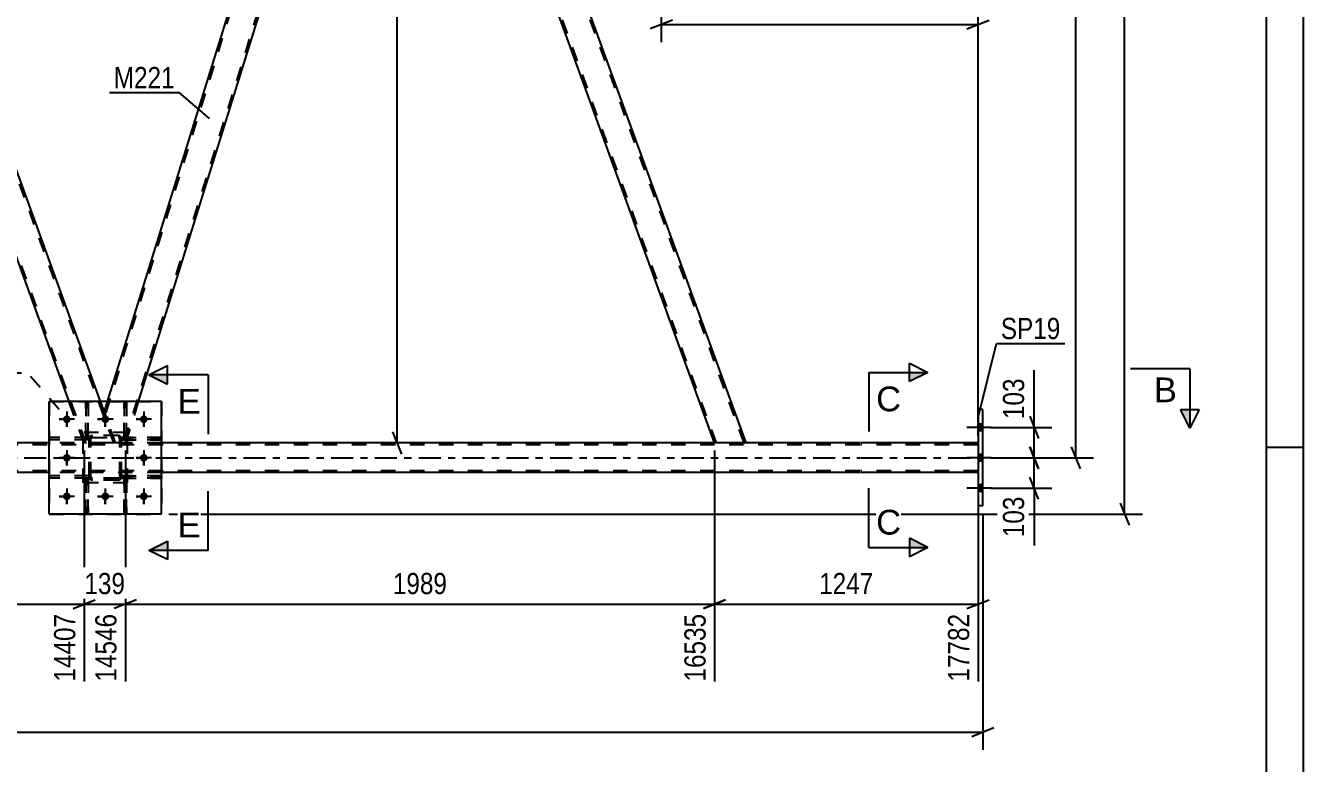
# Model space of a CAD drawing. Header units: millimetres. Extents: x 0 to 841, y 0 to 594.
# Drawn here: x 668.4 to 841, y 255.4 to 354.9 of the extents above; entities that cross this region are included whole.
import ezdxf

# ---------------------------------------------------------------- set-up
doc = ezdxf.new("R2010")
doc.units = ezdxf.units.MM
doc.linetypes.add('DXK_LINE_DOT2', pattern=[3.9198, 1.9599, -1.9599])
doc.linetypes.add('DXK_LINE_DOT3', pattern=[5.9187, 2.979, -0.9799, 0.9799, -0.9799])
doc.styles.add('Arial', font='ARIAL.TTF', dxfattribs={"height": 0.2})
doc.styles.add('Arial Narrow', font='ARIALN.TTF', dxfattribs={"height": 0.2})

# ---------------------------------------------------------------- blocks, each defined once
blk = doc.blocks.new('Unknown-122567994-1133')
at = {"color": 5, "linetype": 'Continuous'}
for p, q in [((841, 0), (841, 594)), ((836, 5), (836, 589)), ((841, 298), (836, 298))]:
    blk.add_line(p, q, dxfattribs=at)
blk = doc.blocks.new('Part-122567994-4191 - 3956')
at = {"color": 7, "linetype": 'DXK_LINE_DOT2'}
for p, q in [((681.74, 289.01), (681.74, 293.84)), ((681.74, 293.84), (682.06, 293.84)), ((682.06, 293.84), (682.06, 289.01)), ((681.74, 293.24), (682.06, 293.24)), ((682.06, 289.01), (681.74, 289.01))]:
    blk.add_line(p, q, dxfattribs=at)
blk = doc.blocks.new('Part-122567994-4109 - 3956')
at = {"color": 7, "linetype": 'DXK_LINE_DOT2'}
for p, q in [((717.06, 420.61), (721.31, 420.61)), ((718.61, 416.36), (717.06, 420.61)), ((761.72, 298.61), (717.31, 420.61)), ((765.46, 298.61), (721.06, 420.61)), ((721.31, 420.61), (721.46, 420.21)), ((765.4, 298.61), (765.57, 298.61))]:
    blk.add_line(p, q, dxfattribs=at)
at = {"color": 2, "linetype": 'Continuous'}
for p, q in [((765.72, 298.61), (721.46, 420.21)), ((761.46, 298.61), (718.61, 416.36)), ((765.4, 298.61), (761.46, 298.61)), ((765.68, 298.61), (765.4, 298.61)), ((765.72, 298.61), (765.68, 298.61))]:
    blk.add_line(p, q, dxfattribs=at)
blk = doc.blocks.new('Part-122567994-4063 - 3956')
at = {"color": 7, "linetype": 'DXK_LINE_DOT2'}
for p, q in [((671.59, 304.21), (686.79, 304.21)), ((671.59, 304.21), (671.59, 289.01)), ((686.79, 304.21), (686.79, 289.01)), ((671.59, 289.01), (686.79, 289.01))]:
    blk.add_line(p, q, dxfattribs=at)
blk = doc.blocks.new('Part-122567994-4069 - 3956')
at = {"color": 7, "linetype": 'DXK_LINE_DOT2'}
for p, q in [((676.99, 299.37), (671.59, 299.37)), ((671.59, 299.37), (671.59, 299.05)), ((676.99, 299.05), (671.59, 299.05)), ((676.39, 299.05), (676.39, 299.37)), ((676.99, 299.05), (676.99, 299.37))]:
    blk.add_line(p, q, dxfattribs=at)
blk = doc.blocks.new('Part-122567994-4084 - 3956')
at = {"color": 7, "linetype": 'DXK_LINE_DOT2'}
for p, q in [((636.18, 420.61), (631.92, 420.61)), ((633.47, 416.36), (631.92, 420.61)), ((676.58, 298.61), (632.18, 420.61)), ((680.33, 298.61), (635.92, 420.61)), ((636.33, 420.21), (636.18, 420.61)), ((676.33, 298.61), (674.29, 304.21)), ((680.58, 298.61), (678.55, 304.21)), ((680.58, 298.61), (676.33, 298.61))]:
    blk.add_line(p, q, dxfattribs=at)
at = {"color": 2, "linetype": 'Continuous'}
for p, q in [((678.55, 304.21), (636.33, 420.21)), ((674.29, 304.21), (633.47, 416.36))]:
    blk.add_line(p, q, dxfattribs=at)
blk = doc.blocks.new('Part-122567994-4131 - 3956')
at = {"color": 7, "linetype": 'DXK_LINE_DOT2'}
for p, q in [((676.99, 299.13), (677.02, 299.31)), ((677.02, 299.31), (676.99, 299.13)), ((676.99, 294.09), (676.99, 299.13)), ((677.23, 299.13), (677.24, 299.22)), ((677.23, 294.09), (677.23, 299.13)), ((677.24, 299.22), (677.3, 299.3)), ((677.28, 299.57), (677.47, 299.61)), ((677.47, 299.61), (677.28, 299.57)), ((677.3, 299.3), (677.37, 299.35)), ((677.37, 299.35), (677.47, 299.37)), ((680.91, 299.61), (677.47, 299.61)), ((677.47, 299.37), (680.91, 299.37)), ((680.91, 299.61), (681.09, 299.57)), ((681.09, 299.57), (680.91, 299.61)), ((680.91, 299.37), (681, 299.35)), ((681, 299.35), (681.07, 299.3)), ((681.07, 299.3), (681.13, 299.22)), ((681.13, 299.22), (681.15, 299.13)), ((681.15, 294.09), (681.15, 299.13)), ((681.35, 299.31), (681.39, 299.13)), ((681.39, 299.13), (681.35, 299.31)), ((681.39, 294.09), (681.39, 299.13)), ((677.02, 293.9), (676.99, 294.09)), ((676.99, 294.09), (677.02, 293.9)), ((677.24, 294), (677.23, 294.09)), ((677.3, 293.92), (677.24, 294)), ((677.47, 293.61), (677.28, 293.64)), ((677.28, 293.64), (677.47, 293.61)), ((677.37, 293.87), (677.3, 293.92)), ((677.47, 293.85), (677.37, 293.87)), ((680.91, 293.85), (677.47, 293.85)), ((680.91, 293.61), (677.47, 293.61)), ((681, 293.87), (680.91, 293.85)), ((681.09, 293.64), (680.91, 293.61)), ((680.91, 293.61), (681.09, 293.64)), ((681.07, 293.92), (681, 293.87)), ((681.13, 294), (681.07, 293.92)), ((681.15, 294.09), (681.13, 294)), ((681.39, 294.09), (681.35, 293.9)), ((681.35, 293.9), (681.39, 294.09))]:
    blk.add_line(p, q, dxfattribs=at)
at = {"color": 7, "linetype": 'DXK_LINE_DOT3'}
blk.add_line((679.19, 296.61), (679.19, 296.61), dxfattribs=at)
at = {"color": 7, "linetype": 'DXK_LINE_DOT2'}
for centre, start, end in [((677.47, 299.13), 112.5, 157.5), ((677.47, 299.13), 112.5, 157.5), ((680.91, 299.13), 22.5, 67.5), ((680.91, 299.13), 22.5, 67.5), ((677.47, 294.09), 202.5, 247.5), ((677.47, 294.09), 202.5, 247.5), ((680.91, 294.09), 292.5, 337.5), ((680.91, 294.09), 292.5, 337.5)]:
    blk.add_arc(centre, 0.48, start, end, dxfattribs=at)
blk = doc.blocks.new('Part-122567994-4053 - 3956')
at = {"color": 7, "linetype": 'DXK_LINE_DOT2'}
for p, q in [((676.86, 293.84), (676.54, 293.84)), ((676.54, 293.84), (676.54, 289.01)), ((676.86, 289.01), (676.86, 293.84)), ((676.54, 293.24), (676.86, 293.24)), ((676.54, 289.01), (676.86, 289.01))]:
    blk.add_line(p, q, dxfattribs=at)
blk = doc.blocks.new('Bolt-122567994-4054 - 3956')
at = {"linetype": 'Continuous'}
for points in [[(674.51, 301.81, -1), (673.47, 301.81, -1)], [(679.71, 301.81, -1), (678.67, 301.81, -1)], [(684.91, 301.81, -1), (683.87, 301.81, -1)], [(674.51, 296.61, -1), (673.47, 296.61, -1)], [(684.91, 296.61, -1), (683.87, 296.61, -1)], [(674.51, 291.41, -1), (673.47, 291.41, -1)], [(679.71, 291.41, -1), (678.67, 291.41, -1)], [(684.91, 291.41, -1), (683.87, 291.41, -1)]]:
    blk.add_hatch(color=1, dxfattribs=at).paths.add_polyline_path(points)
at = {"color": 1, "linetype": 'Continuous'}
for p, q in [((673.99, 302.85), (673.99, 300.77)), ((679.19, 302.85), (679.19, 300.77)), ((684.39, 302.85), (684.39, 300.77)), ((675.03, 301.81), (672.95, 301.81)), ((680.23, 301.81), (678.15, 301.81)), ((685.43, 301.81), (683.35, 301.81)), ((673.99, 297.65), (673.99, 295.57)), ((684.39, 297.65), (684.39, 295.57)), ((675.03, 296.61), (672.95, 296.61)), ((685.43, 296.61), (683.35, 296.61)), ((673.99, 292.45), (673.99, 290.37)), ((679.19, 292.45), (679.19, 290.37)), ((684.39, 292.45), (684.39, 290.37)), ((675.03, 291.41), (672.95, 291.41)), ((680.23, 291.41), (678.15, 291.41)), ((685.43, 291.41), (683.35, 291.41))]:
    blk.add_line(p, q, dxfattribs=at)
blk = doc.blocks.new('Bolt-122567994-4055 - 3956')
at = {"color": 1, "linetype": 'Continuous'}
for p, q in [((673.99, 302.85), (673.99, 302.15)), ((679.19, 302.85), (679.19, 302.15)), ((684.39, 302.85), (684.39, 302.15)), ((672.95, 301.81), (673.64, 301.81)), ((673.99, 300.77), (673.99, 301.46)), ((675.03, 301.81), (674.33, 301.81)), ((678.15, 301.81), (678.84, 301.81)), ((679.19, 300.77), (679.19, 301.46)), ((680.23, 301.81), (679.53, 301.81)), ((683.35, 301.81), (684.04, 301.81)), ((684.39, 300.77), (684.39, 301.46)), ((685.43, 301.81), (684.73, 301.81)), ((673.99, 297.65), (673.99, 296.95)), ((684.39, 297.65), (684.39, 296.95)), ((672.95, 296.61), (673.64, 296.61)), ((673.99, 295.57), (673.99, 296.26)), ((675.03, 296.61), (674.33, 296.61)), ((683.35, 296.61), (684.04, 296.61)), ((684.39, 295.57), (684.39, 296.26)), ((685.43, 296.61), (684.73, 296.61)), ((673.99, 292.45), (673.99, 291.75)), ((679.19, 292.45), (679.19, 291.75)), ((684.39, 292.45), (684.39, 291.75)), ((672.95, 291.41), (673.64, 291.41)), ((673.99, 290.37), (673.99, 291.06)), ((675.03, 291.41), (674.33, 291.41)), ((678.15, 291.41), (678.84, 291.41)), ((679.19, 290.37), (679.19, 291.06)), ((680.23, 291.41), (679.53, 291.41)), ((683.35, 291.41), (684.04, 291.41)), ((684.39, 290.37), (684.39, 291.06)), ((685.43, 291.41), (684.73, 291.41))]:
    blk.add_line(p, q, dxfattribs=at)
blk = doc.blocks.new('Part-122567994-4099 - 3956')
at = {"color": 7, "linetype": 'DXK_LINE_DOT2'}
for p, q in [((715.99, 420.61), (679.17, 302.49)), ((715.74, 420.61), (715.62, 420.21)), ((717.06, 420.61), (715.74, 420.61)), ((717.06, 420.61), (717.2, 420.21)), ((718.47, 416.73), (681.65, 298.61)), ((679.46, 304.21), (679.04, 302.86)), ((683.65, 304.21), (681.9, 298.61)), ((680.58, 298.61), (679.04, 302.86)), ((681.9, 298.61), (680.58, 298.61))]:
    blk.add_line(p, q, dxfattribs=at)
at = {"color": 2, "linetype": 'Continuous'}
for p, q in [((715.62, 420.21), (679.46, 304.21)), ((717.2, 420.21), (718.61, 416.36)), ((718.61, 416.36), (683.65, 304.21))]:
    blk.add_line(p, q, dxfattribs=at)
blk = doc.blocks.new('Part-122567994-4293 - 3956')
at = {"color": 7, "linetype": 'DXK_LINE_DOT2'}
for p, q in [((686.79, 294.17), (681.39, 294.17)), ((681.39, 294.17), (681.39, 293.85)), ((681.39, 293.85), (686.79, 293.85)), ((681.99, 293.85), (681.99, 294.17)), ((686.79, 293.85), (686.79, 294.17))]:
    blk.add_line(p, q, dxfattribs=at)
blk = doc.blocks.new('Part-122567994-4064 - 3956')
at = {"color": 7, "linetype": 'DXK_LINE_DOT2'}
for p, q in [((681.39, 293.85), (681.39, 294.17)), ((681.39, 294.17), (686.79, 294.17)), ((686.79, 293.85), (681.39, 293.85)), ((681.99, 293.85), (681.99, 294.17)), ((686.79, 294.17), (686.79, 293.85))]:
    blk.add_line(p, q, dxfattribs=at)
blk = doc.blocks.new('Part-122567994-4145 - 3956')
at = {"color": 2, "linetype": 'Continuous'}
for p, q in [((797.7, 303.11), (797.06, 303.11)), ((797.06, 303.11), (797.06, 290.11)), ((797.7, 290.11), (797.7, 303.11)), ((797.7, 290.11), (797.06, 290.11))]:
    blk.add_line(p, q, dxfattribs=at)
blk = doc.blocks.new('Part-122567994-4147 - 3956')
at = {"color": 7, "linetype": 'DXK_LINE_DOT2'}
for p, q in [((682.19, 300.01), (676.19, 300.01)), ((676.19, 293.21), (676.19, 300.01)), ((682.19, 293.21), (682.19, 300.01)), ((682.19, 293.21), (676.19, 293.21))]:
    blk.add_line(p, q, dxfattribs=at)
blk = doc.blocks.new('Part-122567994-4148 - 3956')
at = {"color": 7, "linetype": 'DXK_LINE_DOT2'}
for p, q in [((682.19, 300.01), (676.19, 300.01)), ((676.19, 293.21), (676.19, 300.01)), ((682.19, 293.21), (682.19, 300.01)), ((682.19, 293.21), (676.19, 293.21))]:
    blk.add_line(p, q, dxfattribs=at)
blk = doc.blocks.new('Part-122567994-4149 - 3956')
at = {"color": 7, "linetype": 'DXK_LINE_DOT2'}
for p, q in [((676.99, 299.13), (677.02, 299.31)), ((677.02, 299.31), (676.99, 299.13)), ((676.99, 294.09), (676.99, 299.13)), ((677.23, 299.13), (677.24, 299.22)), ((677.23, 294.09), (677.23, 299.13)), ((677.24, 299.22), (677.3, 299.3)), ((677.28, 299.57), (677.47, 299.61)), ((677.47, 299.61), (677.28, 299.57)), ((677.3, 299.3), (677.37, 299.35)), ((677.37, 299.35), (677.47, 299.37)), ((680.91, 299.61), (677.47, 299.61)), ((677.47, 299.37), (680.91, 299.37)), ((680.91, 299.61), (681.09, 299.57)), ((681.09, 299.57), (680.91, 299.61)), ((680.91, 299.37), (681, 299.35)), ((681, 299.35), (681.07, 299.3)), ((681.07, 299.3), (681.13, 299.22)), ((681.13, 299.22), (681.15, 299.13)), ((681.15, 294.09), (681.15, 299.13)), ((681.35, 299.31), (681.39, 299.13)), ((681.39, 299.13), (681.35, 299.31)), ((681.39, 294.09), (681.39, 299.13)), ((677.02, 293.9), (676.99, 294.09)), ((676.99, 294.09), (677.02, 293.9)), ((677.24, 294), (677.23, 294.09)), ((677.3, 293.92), (677.24, 294)), ((677.47, 293.61), (677.28, 293.64)), ((677.28, 293.64), (677.47, 293.61)), ((677.37, 293.87), (677.3, 293.92)), ((677.47, 293.85), (677.37, 293.87)), ((680.91, 293.85), (677.47, 293.85)), ((680.91, 293.61), (677.47, 293.61)), ((681, 293.87), (680.91, 293.85)), ((681.09, 293.64), (680.91, 293.61)), ((680.91, 293.61), (681.09, 293.64)), ((681.07, 293.92), (681, 293.87)), ((681.13, 294), (681.07, 293.92)), ((681.15, 294.09), (681.13, 294)), ((681.39, 294.09), (681.35, 293.9)), ((681.35, 293.9), (681.39, 294.09))]:
    blk.add_line(p, q, dxfattribs=at)
at = {"color": 7, "linetype": 'DXK_LINE_DOT3'}
blk.add_line((679.19, 296.61), (679.19, 296.61), dxfattribs=at)
at = {"color": 7, "linetype": 'DXK_LINE_DOT2'}
for centre, start, end in [((677.47, 299.13), 112.5, 157.5), ((677.47, 299.13), 112.5, 157.5), ((680.91, 299.13), 22.5, 67.5), ((680.91, 299.13), 22.5, 67.5), ((677.47, 294.09), 202.5, 247.5), ((677.47, 294.09), 202.5, 247.5), ((680.91, 294.09), 292.5, 337.5), ((680.91, 294.09), 292.5, 337.5)]:
    blk.add_arc(centre, 0.48, start, end, dxfattribs=at)
blk = doc.blocks.new('Part-122567994-4185 - 3956')
at = {"color": 7, "linetype": 'DXK_LINE_DOT2'}
for p, q in [((681.74, 299.36), (681.74, 304.21)), ((681.74, 304.21), (682.06, 304.21)), ((682.06, 304.21), (682.06, 299.36)), ((681.74, 299.96), (682.06, 299.96)), ((682.06, 299.36), (681.74, 299.36))]:
    blk.add_line(p, q, dxfattribs=at)
blk = doc.blocks.new('Part-122567994-4188 - 3956')
at = {"color": 7, "linetype": 'DXK_LINE_DOT2'}
for p, q in [((676.54, 299.36), (676.54, 304.21)), ((676.54, 304.21), (676.86, 304.21)), ((676.86, 304.21), (676.86, 299.36)), ((676.54, 299.96), (676.86, 299.96)), ((676.86, 299.36), (676.54, 299.36))]:
    blk.add_line(p, q, dxfattribs=at)
blk = doc.blocks.new('Part-122567994-4194 - 3956')
at = {"color": 7, "linetype": 'DXK_LINE_DOT2'}
for p, q in [((676.54, 289.01), (676.54, 293.84)), ((676.54, 293.84), (676.86, 293.84)), ((676.86, 293.84), (676.86, 289.01)), ((676.54, 293.24), (676.86, 293.24)), ((676.86, 289.01), (676.54, 289.01))]:
    blk.add_line(p, q, dxfattribs=at)
blk = doc.blocks.new('Part-122567994-4206 - 3956')
at = {"color": 7, "linetype": 'DXK_LINE_DOT2'}
for p, q in [((676.99, 294.17), (671.59, 294.17)), ((671.59, 294.17), (671.59, 293.85)), ((676.99, 293.85), (671.59, 293.85)), ((676.39, 293.85), (676.39, 294.17)), ((676.99, 293.85), (676.99, 294.17))]:
    blk.add_line(p, q, dxfattribs=at)
blk = doc.blocks.new('Part-122567994-4226 - 3956')
at = {"color": 2, "linetype": 'Continuous'}
for p, q in [((671.59, 298.61), (596.77, 298.61)), ((761.46, 298.61), (686.79, 298.61)), ((781.08, 298.61), (765.72, 298.61)), ((797.06, 298.61), (781.18, 298.61)), ((671.59, 294.61), (516.52, 294.61)), ((781.08, 294.61), (686.79, 294.61)), ((797.06, 294.61), (781.18, 294.61))]:
    blk.add_line(p, q, dxfattribs=at)
at = {"color": 7, "linetype": 'DXK_LINE_DOT2'}
for p, q in [((686.79, 298.61), (671.59, 298.61)), ((765.72, 298.61), (761.46, 298.61)), ((797.06, 298.61), (797.06, 294.61)), ((781.08, 298.37), (100.05, 298.37)), ((797.06, 298.37), (781.18, 298.37)), ((781.08, 294.85), (100.05, 294.85)), ((686.79, 294.61), (671.59, 294.61)), ((797.06, 294.85), (781.18, 294.85))]:
    blk.add_line(p, q, dxfattribs=at)
at = {"color": 7, "linetype": 'DXK_LINE_DOT3'}
for p, q in [((100.05, 296.61), (781.08, 296.61)), ((781.18, 296.61), (797.06, 296.61))]:
    blk.add_line(p, q, dxfattribs=at)
blk = doc.blocks.new('Bolt-122567994-4253 - 3956')
at = {"linetype": 'Continuous'}
for points in [[(797.06, 301.15), (797.06, 300.27), (797.7, 300.27), (797.7, 301.15)], [(797.06, 301.15), (797.06, 300.27), (797.7, 300.27), (797.7, 301.15)], [(797.06, 301.15), (797.06, 300.27), (797.7, 300.27), (797.7, 301.15)], [(797.06, 297.05), (797.06, 296.17), (797.7, 296.17), (797.7, 297.05)], [(797.06, 297.05), (797.06, 296.17), (797.7, 296.17), (797.7, 297.05)], [(797.06, 292.95), (797.06, 292.07), (797.7, 292.07), (797.7, 292.95)], [(797.06, 292.95), (797.06, 292.07), (797.7, 292.07), (797.7, 292.95)], [(797.06, 292.95), (797.06, 292.07), (797.7, 292.07), (797.7, 292.95)]]:
    blk.add_hatch(color=1, dxfattribs=at).paths.add_polyline_path(points)
at = {"color": 1, "linetype": 'Continuous'}
for p, q in [((798.86, 300.71), (795.54, 300.71)), ((798.86, 300.71), (795.54, 300.71)), ((798.86, 300.71), (795.54, 300.71)), ((797.7, 301.15), (797.06, 301.15)), ((797.7, 301.15), (797.06, 301.15)), ((797.7, 301.15), (797.06, 301.15)), ((797.7, 300.27), (797.06, 300.27)), ((797.7, 300.27), (797.06, 300.27)), ((797.7, 300.27), (797.06, 300.27)), ((797.7, 297.05), (797.06, 297.05)), ((797.7, 297.05), (797.06, 297.05)), ((798.86, 296.61), (795.54, 296.61)), ((798.86, 296.61), (795.54, 296.61)), ((797.7, 296.17), (797.06, 296.17)), ((797.7, 296.17), (797.06, 296.17)), ((798.86, 292.51), (795.54, 292.51)), ((798.86, 292.51), (795.54, 292.51)), ((798.86, 292.51), (795.54, 292.51)), ((797.7, 292.95), (797.06, 292.95)), ((797.7, 292.95), (797.06, 292.95)), ((797.7, 292.95), (797.06, 292.95)), ((797.7, 292.07), (797.06, 292.07)), ((797.7, 292.07), (797.06, 292.07)), ((797.7, 292.07), (797.06, 292.07))]:
    blk.add_line(p, q, dxfattribs=at)
blk = doc.blocks.new('Part-122567994-4254 - 3956')
at = {"color": 7, "linetype": 'DXK_LINE_DOT2'}
for p, q in [((681.39, 299.05), (681.39, 299.37)), ((681.39, 299.37), (686.79, 299.37)), ((686.79, 299.05), (681.39, 299.05)), ((681.99, 299.05), (681.99, 299.37)), ((686.79, 299.37), (686.79, 299.05))]:
    blk.add_line(p, q, dxfattribs=at)
blk = doc.blocks.new('Part-122567994-4259 - 3956')
at = {"color": 2, "linetype": 'Continuous'}
for p, q in [((686.79, 304.21), (671.59, 304.21)), ((671.59, 289.01), (671.59, 304.21)), ((686.79, 289.01), (686.79, 304.21)), ((686.79, 289.01), (671.59, 289.01))]:
    blk.add_line(p, q, dxfattribs=at)
blk = doc.blocks.new('Part-122567994-4260 - 3956')
at = {"color": 7, "linetype": 'DXK_LINE_DOT2'}
for p, q in [((686.79, 299.37), (681.39, 299.37)), ((681.39, 299.37), (681.39, 299.05)), ((681.39, 299.05), (686.79, 299.05)), ((681.99, 299.05), (681.99, 299.37)), ((686.79, 299.05), (686.79, 299.37))]:
    blk.add_line(p, q, dxfattribs=at)
blk = doc.blocks.new('Part-122567994-4263 - 3956')
at = {"color": 7, "linetype": 'DXK_LINE_DOT2'}
for p, q in [((682.06, 293.84), (681.74, 293.84)), ((681.74, 293.84), (681.74, 289.01)), ((682.06, 289.01), (682.06, 293.84)), ((681.74, 293.24), (682.06, 293.24)), ((681.74, 289.01), (682.06, 289.01))]:
    blk.add_line(p, q, dxfattribs=at)
blk = doc.blocks.new('Part-122567994-4266 - 3956')
at = {"color": 2, "linetype": 'Continuous'}
blk.add_line((676.86, 304.21), (676.54, 304.21), dxfattribs=at)
at = {"color": 7, "linetype": 'DXK_LINE_DOT2'}
for p, q in [((676.54, 304.21), (676.54, 299.36)), ((676.86, 299.36), (676.86, 304.21)), ((676.54, 299.96), (676.86, 299.96)), ((676.54, 299.36), (676.86, 299.36))]:
    blk.add_line(p, q, dxfattribs=at)
blk = doc.blocks.new('Part-122567994-4269 - 3956')
at = {"color": 2, "linetype": 'Continuous'}
blk.add_line((682.06, 304.21), (681.74, 304.21), dxfattribs=at)
at = {"color": 7, "linetype": 'DXK_LINE_DOT2'}
for p, q in [((681.74, 304.21), (681.74, 299.36)), ((682.06, 299.36), (682.06, 304.21)), ((681.74, 299.96), (682.06, 299.96)), ((681.74, 299.36), (682.06, 299.36))]:
    blk.add_line(p, q, dxfattribs=at)
blk = doc.blocks.new('Part-122567994-4270 - 3956')
at = {"color": 7, "linetype": 'DXK_LINE_DOT2'}
for p, q in [((676.99, 294.17), (671.59, 294.17)), ((671.59, 293.85), (671.59, 294.17)), ((676.99, 293.85), (671.59, 293.85)), ((676.39, 293.85), (676.39, 294.17)), ((676.99, 294.17), (676.99, 293.85))]:
    blk.add_line(p, q, dxfattribs=at)
blk = doc.blocks.new('Part-122567994-4271 - 3956')
at = {"color": 7, "linetype": 'DXK_LINE_DOT2'}
for p, q in [((676.99, 299.37), (671.59, 299.37)), ((671.59, 299.05), (671.59, 299.37)), ((676.99, 299.05), (671.59, 299.05)), ((676.39, 299.05), (676.39, 299.37)), ((676.99, 299.37), (676.99, 299.05))]:
    blk.add_line(p, q, dxfattribs=at)
blk = doc.blocks.new('StraightDimension-122567994-5430 - 3956')
at = {"color": 7, "linetype": 'Continuous'}
for p, q in [((681.9, 297.61), (681.9, 266.42)), ((761.46, 297.61), (761.46, 266.42)), ((683.4, 277.46), (680.4, 276.26)), ((681.9, 276.86), (761.46, 276.86)), ((759.96, 276.26), (762.96, 277.46))]:
    blk.add_line(p, q, dxfattribs=at)
at = {"color": 0}
blk.add_wipeout([(725.94, 277.61), (725.94, 281.81), (717.43, 281.81), (717.43, 277.61)], dxfattribs=at)
at = {"color": 0, "linetype": 'Continuous'}
blk.add_wipeout([(760.86, 276.16), (756.66, 276.16), (756.66, 265.82), (760.86, 265.82)], dxfattribs=at)
at = {"color": 3, "style": 'Arial Narrow'}
blk.add_text('1989', height=2.863, dxfattribs=at).set_placement((718.03, 278.21))
at = {"color": 3, "linetype": 'Continuous', "style": 'Arial Narrow'}
blk.add_text('16535', height=2.863, rotation=90.0002, dxfattribs=at).set_placement((760.26, 266.42))
blk = doc.blocks.new('StraightDimension-122567994-4612 - 3956')
at = {"color": 7, "linetype": 'Continuous'}
for p, q in [((817.45, 431.91), (816.25, 434.91)), ((751.97, 433.41), (819.25, 433.41)), ((816.85, 289.01), (816.85, 433.41)), ((816.25, 290.51), (817.45, 287.51)), ((687.79, 289.01), (819.25, 289.01))]:
    blk.add_line(p, q, dxfattribs=at)
at = {"color": 0}
blk.add_wipeout([(816.1, 365.47), (811.9, 365.47), (811.9, 356.95), (816.1, 356.95)], dxfattribs=at)
at = {"color": 3, "style": 'Arial Narrow'}
blk.add_text('3610', height=2.863, rotation=90.0002, dxfattribs=at).set_placement((815.5, 357.55))
blk = doc.blocks.new('StraightDimension-122567994-4928 - 3956')
at = {"color": 7, "linetype": 'Continuous'}
for p, q in [((804.03, 298.11), (805.23, 295.11)), ((798.7, 296.61), (807.03, 296.61)), ((804.63, 292.51), (804.63, 296.61)), ((805.23, 291.01), (804.03, 294.01)), ((798.7, 292.51), (807.03, 292.51))]:
    blk.add_line(p, q, dxfattribs=at)
at = {"color": 0}
blk.add_wipeout([(803.88, 291.99), (799.68, 291.99), (799.68, 285.3), (803.88, 285.3)], dxfattribs=at)
at = {"color": 7, "linetype": 'Continuous'}
blk.add_line((804.63, 292.51), (804.63, 284.78), dxfattribs=at)
blk.add_line((804.63, 292.51), (804.63, 284.78), dxfattribs=at)
at = {"color": 3, "style": 'Arial Narrow'}
blk.add_text('103', height=2.863, rotation=90.0002, dxfattribs=at).set_placement((803.28, 285.9))
blk = doc.blocks.new('StraightDimension-122567994-4936 - 3956')
at = {"color": 7, "linetype": 'Continuous'}
for p, q in [((804.03, 302.21), (805.23, 299.21)), ((798.7, 300.71), (807.03, 300.71)), ((804.63, 296.61), (804.63, 300.71)), ((805.23, 295.11), (804.03, 298.11)), ((798.7, 296.61), (807.03, 296.61))]:
    blk.add_line(p, q, dxfattribs=at)
at = {"color": 0}
blk.add_wipeout([(803.88, 307.92), (799.68, 307.92), (799.68, 301.24), (803.88, 301.24)], dxfattribs=at)
at = {"color": 7, "linetype": 'Continuous'}
blk.add_line((804.63, 300.71), (804.63, 308.45), dxfattribs=at)
blk.add_line((804.63, 300.71), (804.63, 308.45), dxfattribs=at)
at = {"color": 3, "style": 'Arial Narrow'}
blk.add_text('103', height=2.863, rotation=90.0002, dxfattribs=at).set_placement((803.28, 301.84))
blk = doc.blocks.new('StraightDimension-122567994-5179 - 3956')
at = {"color": 7, "linetype": 'Continuous'}
for p, q in [((754.27, 419.61), (754.27, 352.69)), ((797.06, 299.61), (797.06, 357.94)), ((755.77, 355.69), (752.77, 354.49)), ((795.56, 354.49), (798.56, 355.69)), ((754.27, 355.09), (797.06, 355.09))]:
    blk.add_line(p, q, dxfattribs=at)
at = {"color": 0}
blk.add_wipeout([(779.92, 355.84), (779.92, 360.04), (771.41, 360.04), (771.41, 355.84)], dxfattribs=at)
at = {"color": 3, "style": 'Arial Narrow'}
blk.add_text('1427', height=2.863, dxfattribs=at).set_placement((772.01, 356.44))
blk = doc.blocks.new('StraightDimension-122567994-5190 - 3956')
at = {"color": 7, "linetype": 'Continuous'}
for p, q in [((797.7, 289.11), (797.7, 257.2)), ((53.55, 259.6), (797.7, 259.6)), ((796.2, 259), (799.2, 260.2))]:
    blk.add_line(p, q, dxfattribs=at)
blk = doc.blocks.new('StraightDimension-122567994-5392 - 3956')
at = {"color": 7, "linetype": 'Continuous'}
for p, q in [((596.77, 297.61), (596.77, 266.42)), ((676.33, 297.61), (676.33, 266.42)), ((598.27, 277.46), (595.27, 276.26)), ((596.77, 276.86), (676.33, 276.86)), ((674.83, 276.26), (677.83, 277.46))]:
    blk.add_line(p, q, dxfattribs=at)
at = {"color": 0}
blk.add_wipeout([(640.8, 277.61), (640.8, 281.81), (632.29, 281.81), (632.29, 277.61)], dxfattribs=at)
at = {"color": 0, "linetype": 'Continuous'}
blk.add_wipeout([(675.73, 276.16), (671.53, 276.16), (671.53, 265.82), (675.73, 265.82)], dxfattribs=at)
at = {"color": 3, "style": 'Arial Narrow'}
blk.add_text('1989', height=2.863, dxfattribs=at).set_placement((632.89, 278.21))
at = {"color": 3, "linetype": 'Continuous', "style": 'Arial Narrow'}
blk.add_text('14407', height=2.863, rotation=90.0002, dxfattribs=at).set_placement((675.13, 266.42))
blk = doc.blocks.new('StraightDimension-122567994-5411 - 3956')
at = {"color": 7, "linetype": 'Continuous'}
for p, q in [((676.33, 297.61), (676.33, 266.42)), ((681.9, 297.61), (681.9, 266.42)), ((674.83, 276.26), (677.83, 277.46)), ((676.33, 276.86), (681.9, 276.86)), ((683.4, 277.46), (680.4, 276.26))]:
    blk.add_line(p, q, dxfattribs=at)
at = {"color": 0}
blk.add_wipeout([(682.46, 277.61), (682.46, 281.81), (675.77, 281.81), (675.77, 277.61)], dxfattribs=at)
at = {"color": 0, "linetype": 'Continuous'}
blk.add_wipeout([(681.3, 276.16), (677.1, 276.16), (677.1, 265.82), (681.3, 265.82)], dxfattribs=at)
at = {"color": 3, "style": 'Arial Narrow'}
blk.add_text('139', height=2.863, dxfattribs=at).set_placement((676.37, 278.21))
at = {"color": 3, "linetype": 'Continuous', "style": 'Arial Narrow'}
blk.add_text('14546', height=2.863, rotation=90.0002, dxfattribs=at).set_placement((680.7, 266.42))
blk = doc.blocks.new('StraightDimension-122567994-5456 - 3956')
at = {"color": 7, "linetype": 'Continuous'}
for p, q in [((761.46, 297.61), (761.46, 266.42)), ((797.06, 293.61), (797.06, 266.42)), ((762.96, 277.46), (759.96, 276.26)), ((761.46, 276.86), (797.06, 276.86)), ((795.56, 276.26), (798.56, 277.46))]:
    blk.add_line(p, q, dxfattribs=at)
at = {"color": 0}
blk.add_wipeout([(783.52, 277.61), (783.52, 281.81), (775, 281.81), (775, 277.61)], dxfattribs=at)
at = {"color": 0, "linetype": 'Continuous'}
blk.add_wipeout([(796.46, 276.16), (792.26, 276.16), (792.26, 265.82), (796.46, 265.82)], dxfattribs=at)
at = {"color": 3, "style": 'Arial Narrow'}
blk.add_text('1247', height=2.863, dxfattribs=at).set_placement((775.6, 278.21))
at = {"color": 3, "linetype": 'Continuous', "style": 'Arial Narrow'}
blk.add_text('17782', height=2.863, rotation=90.0002, dxfattribs=at).set_placement((795.86, 266.42))
blk = doc.blocks.new('StraightDimension-122567994-5510 - 3956')
at = {"color": 7, "linetype": 'Continuous'}
for p, q in [((810.85, 421.11), (809.65, 424.11)), ((755.91, 422.61), (812.65, 422.61)), ((810.25, 296.61), (810.25, 422.61)), ((809.65, 298.11), (810.85, 295.11)), ((798.7, 296.61), (812.65, 296.61))]:
    blk.add_line(p, q, dxfattribs=at)
at = {"color": 0}
blk.add_wipeout([(809.5, 363.87), (805.3, 363.87), (805.3, 355.36), (809.5, 355.36)], dxfattribs=at)
at = {"color": 3, "style": 'Arial Narrow'}
blk.add_text('3150', height=2.863, rotation=90.0002, dxfattribs=at).set_placement((808.9, 355.96))
blk = doc.blocks.new('StraightDimension-122567994-30533 - 3956')
at = {"color": 7, "linetype": 'Continuous'}
for p, q in [((719.19, 419.11), (717.99, 422.11)), ((725.87, 420.61), (715.74, 420.61)), ((718.59, 298.61), (718.59, 420.61)), ((725.87, 298.61), (715.74, 298.61)), ((717.99, 300.11), (719.19, 297.11))]:
    blk.add_line(p, q, dxfattribs=at)
at = {"color": 0}
blk.add_wipeout([(717.84, 363.87), (713.64, 363.87), (713.64, 355.36), (717.84, 355.36)], dxfattribs=at)
at = {"color": 3, "style": 'Arial Narrow'}
blk.add_text('3050', height=2.863, rotation=90.0002, dxfattribs=at).set_placement((717.24, 355.96))
blk = doc.blocks.new('Mark-122567994-4095 - 3956')
at = {"color": 0}
blk.add_wipeout([(688.56, 346.49), (688.56, 349.49), (680.34, 349.49), (680.34, 346.49)], dxfattribs=at)
blk.add_wipeout([(688.56, 346.49), (688.56, 349.49), (680.34, 349.49), (680.34, 346.49)], dxfattribs=at)
at = {"color": 30, "linetype": 'Continuous'}
for p in [(679.74, 345.89), (693.28, 342.41)]:
    blk.add_line(p, (689.16, 345.89), dxfattribs=at)
at = {"color": 3, "style": 'Arial Narrow'}
blk.add_text('M221', height=2.863, dxfattribs=at).set_placement((680.34, 346.49))
blk = doc.blocks.new('Mark-122567994-4141 - 3956')
at = {"color": 0}
blk.add_wipeout([(808.18, 312.63), (808.18, 315.63), (800.14, 315.63), (800.14, 312.63)], dxfattribs=at)
blk.add_wipeout([(808.18, 312.63), (808.18, 315.63), (800.14, 315.63), (800.14, 312.63)], dxfattribs=at)
at = {"color": 30, "linetype": 'Continuous'}
for p, q in [((797.17, 302.4), (799.54, 312.03)), ((799.54, 312.03), (808.78, 312.03))]:
    blk.add_line(p, q, dxfattribs=at)
at = {"color": 3, "style": 'Arial Narrow'}
blk.add_text('SP19', height=2.863, dxfattribs=at).set_placement((800.14, 312.63))
blk = doc.blocks.new('SectionMark-122567994-5550 - 3956')
at = {"linetype": 'Continuous'}
blk.add_hatch(color=6, dxfattribs=at).paths.add_polyline_path([(824.41, 303.11), (825.66, 303.11), (825.66, 300.61)])
at = {"color": 6, "linetype": 'Continuous'}
for p, q in [((825.66, 308.61), (817.66, 308.61)), ((825.66, 308.61), (825.66, 300.61)), ((824.41, 303.11), (826.91, 303.11)), ((825.66, 300.61), (824.41, 303.11)), ((826.91, 303.11), (825.66, 300.61))]:
    blk.add_line(p, q, dxfattribs=at)
at = {"color": 0, "linetype": 'Continuous'}
blk.add_wipeout([(823.91, 304.11), (823.91, 307.61), (820.8, 307.61), (820.8, 304.11)], dxfattribs=at)
at = {"color": 3, "linetype": 'Continuous', "style": 'Arial'}
blk.add_text('B', height=3.34, dxfattribs=at).set_placement((820.8, 304.11))
blk = doc.blocks.new('MarkSet-122567994-5637 - 3956')
at = {"color": 30, "linetype": 'DXK_LINE_DOT2'}
blk.add_line((672.95, 303.14), (668.65, 308.06), dxfattribs=at)
at = {"color": 0}
for points in [[(658.21, 308.66), (658.21, 311.66), (654.74, 311.66), (654.74, 308.66)], [(667.15, 308.66), (667.15, 311.66), (659.11, 311.66), (659.11, 308.66)]]:
    blk.add_wipeout(points, dxfattribs=at)
for points in [[(658.21, 308.66), (658.21, 311.66), (654.74, 311.66), (654.74, 308.66)], [(667.15, 308.66), (667.15, 311.66), (659.11, 311.66), (659.11, 308.66)]]:
    blk.add_wipeout(points, dxfattribs=at)
at = {"color": 30, "linetype": 'DXK_LINE_DOT2'}
blk.add_line((654.14, 308.06), (668.65, 308.06), dxfattribs=at)
at = {"color": 3, "style": 'Arial Narrow'}
for s, p in [('2x', (654.74, 308.66)), ('SP20', (659.11, 308.66))]:
    blk.add_text(s, height=2.863, dxfattribs=at).set_placement(p)
blk = doc.blocks.new('SectionMark-122567994-5556 - 3956')
at = {"linetype": 'Continuous'}
for points in [[(687.57, 307.81), (687.57, 306.56), (685.07, 307.81)], [(687.57, 285.37), (687.57, 284.12), (685.07, 284.12)]]:
    blk.add_hatch(color=6, dxfattribs=at).paths.add_polyline_path(points)
at = {"color": 6, "linetype": 'Continuous'}
for p, q in [((685.07, 307.81), (687.57, 309.06)), ((687.57, 306.56), (687.57, 309.06)), ((693.07, 307.81), (685.07, 307.81)), ((685.07, 307.81), (687.57, 306.56)), ((693.07, 307.81), (693.07, 299.81)), ((693.07, 284.12), (693.07, 292.12)), ((685.07, 284.12), (687.57, 285.37)), ((687.57, 285.37), (687.57, 282.87)), ((693.07, 284.12), (685.07, 284.12)), ((687.57, 282.87), (685.07, 284.12))]:
    blk.add_line(p, q, dxfattribs=at)
at = {"color": 0, "linetype": 'Continuous'}
for points in [[(692.07, 302.56), (692.07, 306.06), (688.96, 306.06), (688.96, 302.56)], [(692.07, 285.87), (692.07, 289.37), (688.96, 289.37), (688.96, 285.87)]]:
    blk.add_wipeout(points, dxfattribs=at)
at = {"color": 3, "linetype": 'Continuous', "style": 'Arial'}
for p in [(688.96, 302.56), (688.96, 285.87)]:
    blk.add_text('E', height=3.34, dxfattribs=at).set_placement(p)
blk = doc.blocks.new('SectionMark-122567994-5546 - 3956')
at = {"linetype": 'Continuous'}
for points in [[(787.79, 306.89), (787.79, 308.14), (790.29, 308.14)], [(787.79, 284.5), (787.79, 285.75), (790.29, 284.5)]]:
    blk.add_hatch(color=6, dxfattribs=at).paths.add_polyline_path(points)
at = {"color": 6, "linetype": 'Continuous'}
for p, q in [((787.79, 306.89), (787.79, 309.39)), ((787.79, 309.39), (790.29, 308.14)), ((782.29, 308.14), (782.29, 300.14)), ((782.29, 308.14), (790.29, 308.14)), ((790.29, 308.14), (787.79, 306.89)), ((782.29, 284.5), (782.29, 292.5)), ((790.29, 284.5), (787.79, 285.75)), ((787.79, 285.75), (787.79, 283.25)), ((782.29, 284.5), (790.29, 284.5)), ((790.29, 284.5), (787.79, 283.25))]:
    blk.add_line(p, q, dxfattribs=at)
at = {"color": 0, "linetype": 'Continuous'}
for points in [[(786.66, 302.89), (786.66, 306.39), (783.29, 306.39), (783.29, 302.89)], [(786.66, 286.25), (786.66, 289.75), (783.29, 289.75), (783.29, 286.25)]]:
    blk.add_wipeout(points, dxfattribs=at)
at = {"color": 3, "linetype": 'Continuous', "style": 'Arial'}
for p in [(783.29, 302.89), (783.29, 286.25)]:
    blk.add_text('C', height=3.34, dxfattribs=at).set_placement(p)

msp = doc.modelspace()

# ---------------------------------------------------------------- block references
for name in ['Unknown-122567994-1133', 'Part-122567994-4084 - 3956', 'Part-122567994-4099 - 3956', 'Part-122567994-4109 - 3956', 'Part-122567994-4063 - 3956', 'Part-122567994-4259 - 3956', 'Part-122567994-4188 - 3956', 'Part-122567994-4266 - 3956', 'Part-122567994-4185 - 3956', 'Part-122567994-4269 - 3956', 'Bolt-122567994-4054 - 3956', 'Bolt-122567994-4055 - 3956', 'Part-122567994-4145 - 3956', 'Bolt-122567994-4253 - 3956', 'Part-122567994-4226 - 3956', 'Part-122567994-4069 - 3956', 'Part-122567994-4271 - 3956', 'Part-122567994-4147 - 3956', 'Part-122567994-4148 - 3956', 'Part-122567994-4131 - 3956', 'Part-122567994-4149 - 3956', 'Part-122567994-4254 - 3956', 'Part-122567994-4260 - 3956', 'Part-122567994-4206 - 3956', 'Part-122567994-4270 - 3956', 'Part-122567994-4053 - 3956', 'Part-122567994-4194 - 3956', 'Part-122567994-4293 - 3956', 'Part-122567994-4064 - 3956', 'Part-122567994-4191 - 3956', 'Part-122567994-4263 - 3956']:
    msp.add_blockref(name, (0, 0))

# ---------------------------------------------------------------- next in the draw order: block references
msp.add_blockref('StraightDimension-122567994-5430 - 3956', (0, 0))

# ---------------------------------------------------------------- next in the draw order: block references
msp.add_blockref('StraightDimension-122567994-4612 - 3956', (0, 0))

# ---------------------------------------------------------------- next in the draw order: block references
msp.add_blockref('StraightDimension-122567994-4928 - 3956', (0, 0))

# ---------------------------------------------------------------- next in the draw order: block references
msp.add_blockref('StraightDimension-122567994-4936 - 3956', (0, 0))

# ---------------------------------------------------------------- next in the draw order: block references
msp.add_blockref('StraightDimension-122567994-5179 - 3956', (0, 0))

# ---------------------------------------------------------------- next in the draw order: block references
msp.add_blockref('StraightDimension-122567994-5190 - 3956', (0, 0))

# ---------------------------------------------------------------- next in the draw order: block references
for name in ['StraightDimension-122567994-30533 - 3956', 'Mark-122567994-4095 - 3956', 'StraightDimension-122567994-5392 - 3956', 'StraightDimension-122567994-5456 - 3956']:
    msp.add_blockref(name, (0, 0))

# ---------------------------------------------------------------- next in the draw order: block references
for name in ['StraightDimension-122567994-5510 - 3956', 'StraightDimension-122567994-5411 - 3956']:
    msp.add_blockref(name, (0, 0))

# ---------------------------------------------------------------- next in the draw order: block references
msp.add_blockref('Mark-122567994-4141 - 3956', (0, 0))

# ---------------------------------------------------------------- next in the draw order: block references
msp.add_blockref('SectionMark-122567994-5550 - 3956', (0, 0))

# ---------------------------------------------------------------- next in the draw order: block references
for name in ['MarkSet-122567994-5637 - 3956', 'SectionMark-122567994-5556 - 3956', 'SectionMark-122567994-5546 - 3956']:
    msp.add_blockref(name, (0, 0))

doc.saveas('drawing.dxf')
